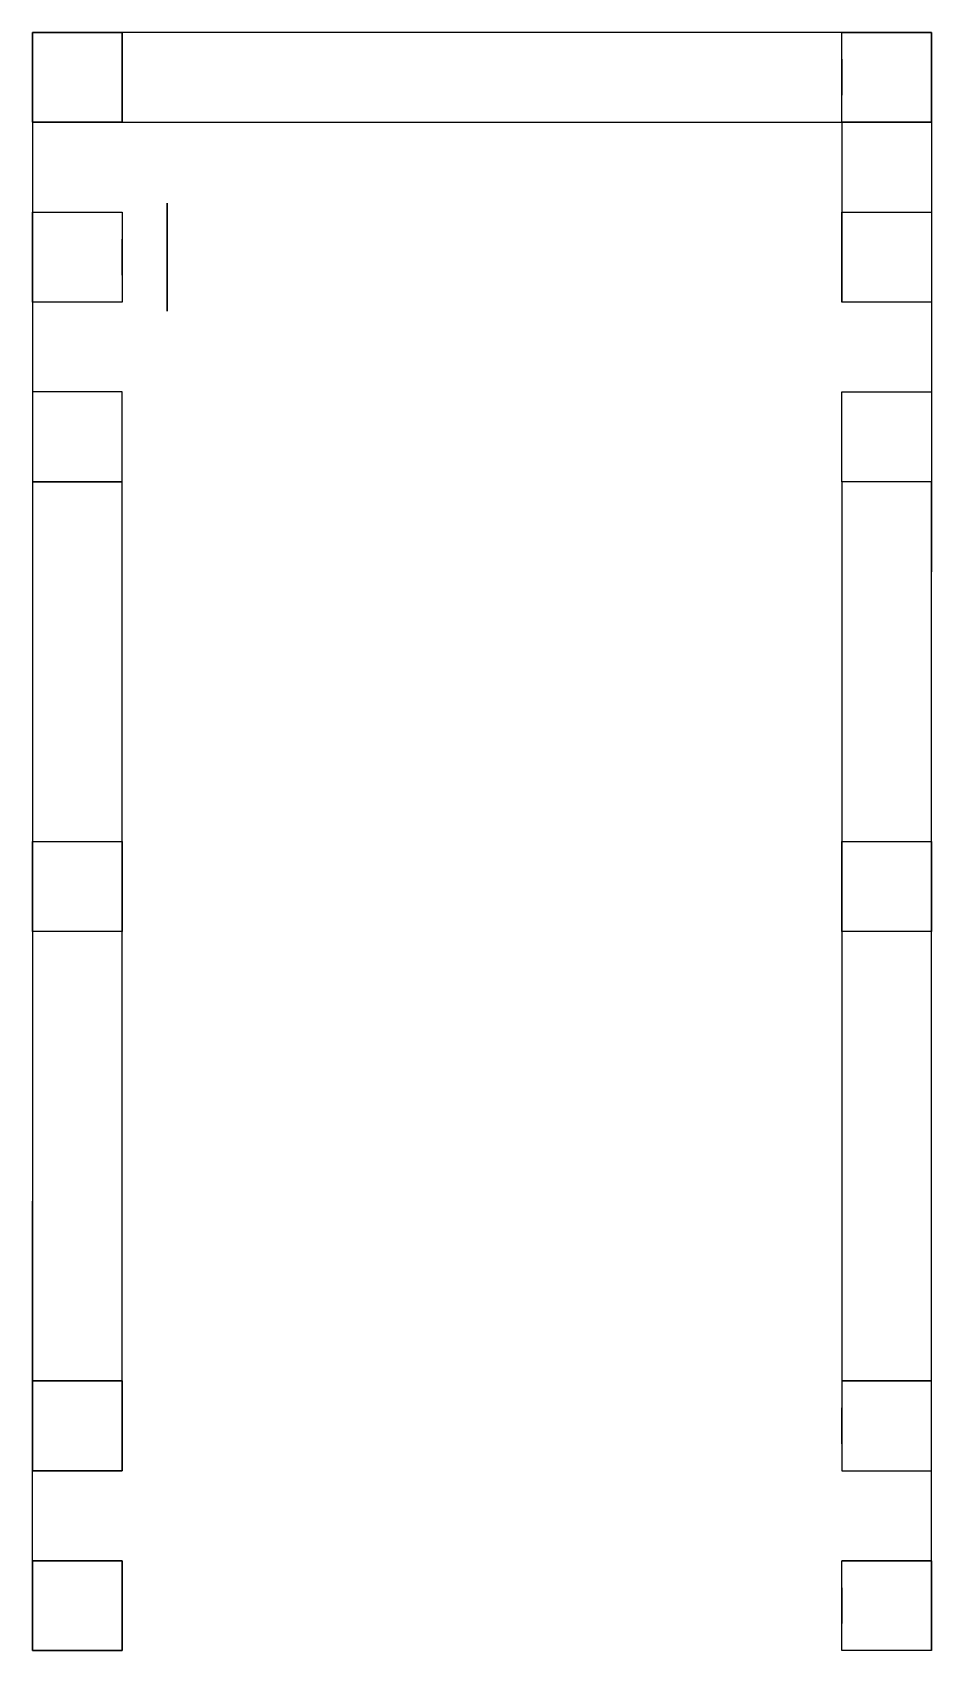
# Model space of a CAD drawing. Header units: millimetres. Extents: x 109.5 to 159.5, y 175.3 to 265.3.
import ezdxf

# ---------------------------------------------------------------- set-up
doc = ezdxf.new("R2010")
doc.units = ezdxf.units.MM

msp = doc.modelspace()

# ---------------------------------------------------------------- linework, layer by layer
for p, q in [((109.5, 265.27, 25), (109.5, 240.27, 25)), ((159.5, 265.27, 25), (159.5, 240.27, 25)), ((109.5, 260.27, 5), (109.5, 250.27, 5)), ((154.5, 260.27, 5), (154.5, 250.27, 5)), ((109.5, 175.27, 25), (109.5, 200.27, 25)), ((159.5, 175.27, 25), (159.5, 200.27, 25)), ((109.5, 180.27, 5), (109.5, 190.27, 5))]:
    msp.add_line(p, q)
at = {"extrusion": (0, -1, 2.33084e-16)}
msp.add_line((159.5, 265.27, 25), (159.5, 235.27, 25), dxfattribs=at)
at = {"extrusion": (-1, 0, 0)}
msp.add_line((159.5, 180.27, 5), (159.5, 190.27, 5), dxfattribs=at)
for points in [[(109.5, 260.27), (159.5, 260.27), (159.5, 265.27), (109.5, 265.27)], [(114.5, 260.27), (114.5, 265.27), (109.5, 265.27), (109.5, 260.27)], [(159.5, 265.27), (159.5, 260.27), (154.5, 260.27), (154.5, 265.27)], [(109.5, 190.27), (114.5, 190.27), (114.5, 240.27), (109.5, 240.27)], [(159.5, 240.27), (154.5, 240.27), (154.5, 190.27), (159.5, 190.27)], [(114.5, 190.27), (114.5, 185.27), (109.5, 185.27), (109.5, 190.27)], [(154.5, 190.27), (154.5, 185.27), (159.5, 185.27), (159.5, 190.27)]]:
    msp.add_lwpolyline(points, close=True)
for points, elevation in [([(114.5, 260.27), (109.5, 260.27), (109.5, 265.27), (114.5, 265.27)], 5), ([(154.5, 260.27), (154.5, 265.27), (159.5, 265.27), (159.5, 260.27)], 5), ([(109.5, 250.27), (109.5, 255.27), (114.5, 255.27), (114.5, 250.27)], 5), ([(154.5, 250.27), (154.5, 255.27), (159.5, 255.27), (159.5, 250.27)], 5), ([(109.5, 240.27), (114.5, 240.27), (114.5, 245.27), (109.5, 245.27)], 25), ([(159.5, 240.27), (154.5, 240.27), (154.5, 245.27), (159.5, 245.27)], 25), ([(109.5, 220.27), (114.5, 220.27), (114.5, 215.27), (109.5, 215.27)], 25), ([(159.5, 220.27), (159.5, 215.27), (154.5, 215.27), (154.5, 220.27)], 25), ([(109.5, 190.27), (109.5, 185.27), (114.5, 185.27), (114.5, 190.27)], 5), ([(159.5, 190.27), (154.5, 190.27), (154.5, 185.27), (159.5, 185.27)], 5), ([(114.5, 180.27), (114.5, 175.27), (109.5, 175.27), (109.5, 180.27)], 5), ([(114.5, 175.27), (114.5, 180.27), (109.5, 180.27), (109.5, 175.27)], 25), ([(159.5, 175.27), (154.5, 175.27), (154.5, 180.27), (159.5, 180.27)], 5), ([(159.5, 175.27), (154.5, 175.27), (154.5, 180.27), (159.5, 180.27)], 25)]:
    msp.add_lwpolyline(points, close=True, dxfattribs=dict(elevation=elevation))
at = {"extrusion": (0, -1, 2.33084e-16), "elevation": -265.27}
for points in [[(114.5, 20), (109.5, 20), (109.5, 25), (114.5, 25)], [(159.5, 20), (154.5, 20), (154.5, 25), (159.5, 25)]]:
    msp.add_lwpolyline(points, close=True, dxfattribs=at)
at = {"extrusion": (0, 1, 0), "elevation": 180.27}
for points in [[(-109.5, 45), (-109.5, 40), (-114.5, 40), (-114.5, 45)], [(-154.5, 45), (-154.5, 40), (-159.5, 40), (-159.5, 45)]]:
    msp.add_lwpolyline(points, close=True, dxfattribs=at)
at = {"extrusion": (-1, 0, 0)}
for centre in [(-262.77, 17, -154.5), (-187.77, 12, -154.5), (-177.77, 17, -154.5)]:
    msp.add_circle(centre, 1, dxfattribs=at)
at = {"extrusion": (1, 0, 0)}
for centre, radius in [((252.77, 12, 117), 3), ((252.77, 12, 114.5), 1)]:
    msp.add_circle(centre, radius, dxfattribs=at)

doc.saveas('drawing.dxf')
